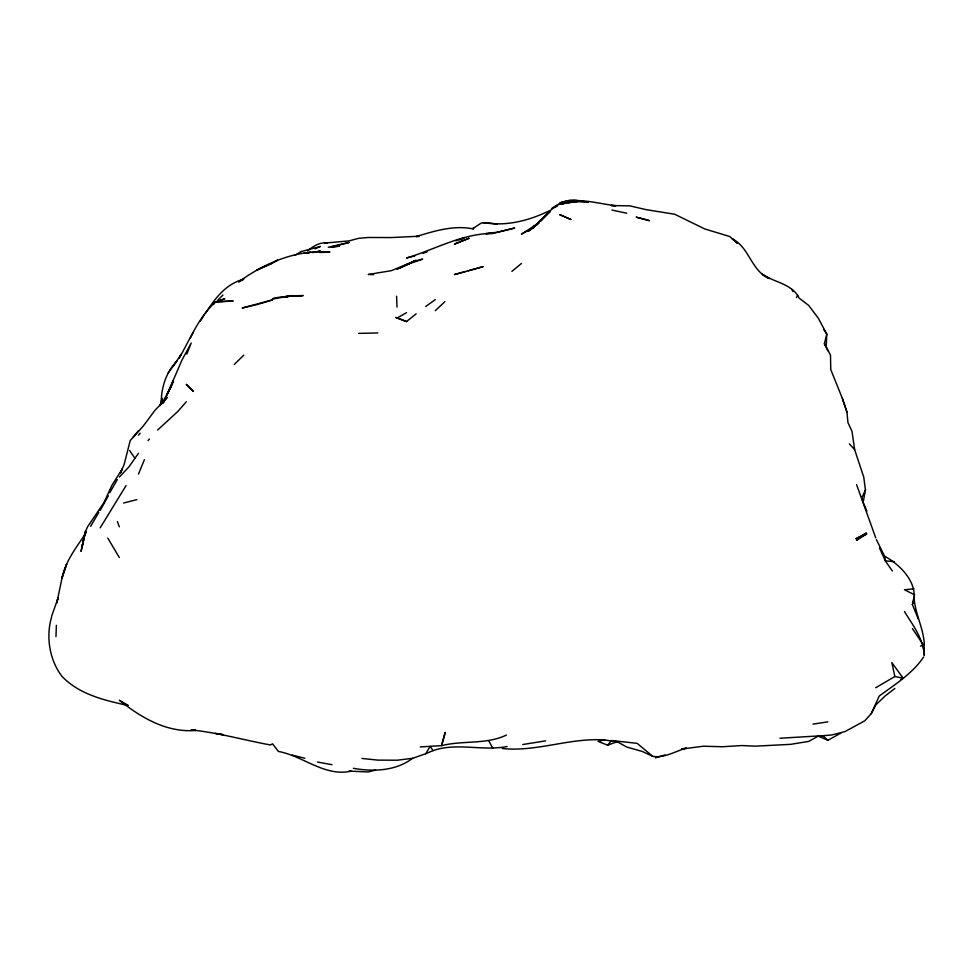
<?xml version="1.0" encoding="UTF-8"?>
<svg xmlns="http://www.w3.org/2000/svg" width="973" height="973" viewBox="0 0 973 973"><rect width="100%" height="100%" fill="white"/><g stroke="black" fill="none" stroke-linecap="round" stroke-linejoin="round"><path stroke-width="1.46" d="M55.972 636.622L56.373 625.335M866.894 511.166L863.136 502.275L865.459 489.881L863.732 477.038L854.659 449.684L851.995 431.319L847.957 422.598L846.936 412.138L842.363 398.371L830.76 369.558L830.504 355.291L826.223 346.704L826.795 334.092L818.281 318.159L808.697 305.449L799.125 298.103C792.192 283.666 774.216 282.45 762.333 274.301M866.152 533.119L856.581 540.234L866.663 534.007L866.152 533.119L855.79 538.787L866.663 534.007M161.554 403.686L161.956 400.998M84.444 535.673L81.039 551.375L85.636 531.051L84.371 535.636L82.352 545.525L85.636 531.051L87.74 526.527L103.904 502.688L111.956 485.223L122.257 469.059L120.506 472.805M161.336 403.175L162.102 399.526M918.378 619.144L912.382 604.622L914.024 596.875C914.79 613.44 923.693 628.29 924.326 644.685M51.581 617.052C45.767 636.585 49.489 660.035 61.883 676.235C78.971 694.296 104.087 700.244 127.475 705.364M912.382 604.622C920.154 584.603 900.743 564.948 884.627 556.215L876.345 539.589M57.76 599.137L56.799 602.98L62.053 577.828C65.75 560.387 77.025 546.619 86.488 532.122M445.354 732.426L441.608 745.646L420.251 746.923M827.853 350.852L824.386 343.761L826.795 334.092L823.608 329.385M160.363 405.364L162.442 398.261L159.973 405.692M58.088 597.848L51.63 616.237M473.109 229.397L473.596 228.083L481.258 223.048L485.795 222.622L497.227 224.07M186.852 354.123L191.195 343.031L182.073 359.864L167.21 394.187L171.005 386.646L162.09 403.613L167.21 397.398L154.829 410.484L143.359 425.967L130.248 440.501L124.094 464.62L120.518 472.623M170.105 388.932L173.34 380.917L167.21 394.187M138.482 474.082L144.369 459.718M163.33 402.749L172.841 382.584M163.391 402.676L165.799 397.312M682.024 749.028L703.382 746.206L722.525 746.753L741.681 745.549L755.401 746.157L790.55 744.345L808.697 741.414L818.281 736.111L831.757 734.968L845.002 731.562L864.742 720.835L871.309 713.574L879.227 696.036C895.051 684.457 912.394 673.596 923.596 657.079M865.459 489.881L861.737 497.994L863.136 502.275M162.199 400.84L161.153 403.077C161.311 387.777 165.897 372.379 176.782 361.263L168.22 372.817M200.414 321.066L204.537 314.34M173.34 365.884L181.294 354.208L179.093 358.149C190.38 338.957 198.674 317.089 215.544 301.812L233.192 300.937L215.082 302.104L213.488 304.683M190.428 337.874L192.922 332.961M871.309 713.574L875.724 705.011L885.296 695.829L894.868 688.458M796.473 297.543L797.702 295.184M100.183 527.84L126.052 485.612M100.183 510.411L108.344 495.829M109.754 492.752L117.307 479.592M90.611 526.332L98.82 512.382M378.242 760.12L397.239 760.217L412.613 758.308L425.724 753.734L430.2 746.352L433.046 750.597C457.334 742.302 482.438 751.338 507.079 746.522M119.338 477.086L128.91 466.894L138.482 453.321M148.054 440.635L149.368 438.981M205.51 313.282C214.887 298.589 225.845 283.763 243.797 279.227L238.604 281.951C264.96 262.795 296.862 249.258 329.969 252.104L319.667 252.506M138.482 435.223L140.112 433.265M652.822 756.374L642.229 751.436L626.782 747.069L617.21 741.73L604.61 739.979L598.067 741.39L607.639 745.184L611.555 740.502L637.096 743.348L652.822 756.374C664.583 758.235 675.347 751.253 686.306 748.103L681.939 748.894M132.827 437.473L138.482 430.735M186.354 401.715L177.755 411.53L157.626 430.03M540.842 221.126L550.183 211.482L531.039 229.178L538.799 223.097L528.388 231.209L534.177 226.745M234.225 364.522L243.797 355.145M218.086 299.793L222.987 295.05M435.296 310.655L444.868 301.703M534.627 226.806L531.039 228.923C546.583 217.563 556.155 196.291 578.911 200.803L560.716 202.591C579.263 197.446 597.422 203.612 615.751 205.704M511.895 271.37L521.467 263.452M406.568 321.552L396.023 317.551L406.568 321.552L416.14 313.817M307.541 250.912C313.087 246.339 319.728 241.973 327.232 242.922L324.496 243.092L349.125 240.89L358.696 238.312L368.268 237.485L391.499 237.558L418.354 236.257M538.969 222.622L531.039 228.533L537.023 224.374M531.039 228.923L536.622 224.787M841.013 733.01L827.853 740.283L818.281 736.111M425.724 306.507L435.296 299.599M412.613 758.308C395.683 771.042 373.462 771.881 353.357 768.329M536.366 224.702L521.467 234.128L529.847 229.567M300.998 251.642L320.397 246.424L315.143 248.857M295.026 255.303L301.253 251.484M894.868 676.503L891.815 662.613L903.151 678.181L894.868 676.503L875.724 687.729M566.748 202.116L569.339 200.608L576.49 200.633L568.123 201.873M397.288 317.952L406.568 312.613M530.236 229.214L532.827 227.731M272.233 263.184L277.524 260.205L273.778 262.248M901.022 679.373L903.479 677.999M566.833 201.946L569.339 200.608L559.767 203.102L565.337 202.275M399.368 268.353L416.14 260.265L396.996 269.168L413.744 261.457L422.586 259.122L406.568 264.668L413.744 261.457L391.389 270.664L368.268 274.471L373.632 274.678M425.724 753.734L433.046 750.597M557.225 206.3L551.837 208.514C562.455 200.426 575.907 200.693 588.483 202.031L569.339 201.289L562.613 204.075M459.913 239.711L464.012 238.057L455.814 240.818M550.183 210.399C529.276 220.579 506.556 226.721 483.167 222.525M506.41 735.077C486.111 744.759 462.953 740.234 441.608 745.646L444.868 732.973M607.639 745.184L617.21 741.73M423.048 253.308L427.038 251.934M473.596 228.083L471.82 228.655C453.09 225.225 434.007 231.112 416.14 236.597L418.949 236.488M655.51 757.87L665.082 754.878M259.633 303.88L272.525 299.854L242.168 308.015L258.198 304.318M306.495 253.442L310.825 252.202L303.941 253.345M468.22 270.798L483.167 266.638L454.44 274.568L465.459 271.552M375.542 770.081L368.268 771.954L349.125 771.103M123.62 503.017L136.889 499.623M314.705 252.457L320.397 251.01L312.187 252.591M414.778 255.972L406.568 257.979C435.15 249.453 462.151 233.471 492.739 233.423L485.843 233.654L497.154 232.219L514.729 228.035L494.138 233.167M920.458 646.084L923.596 645.306L924.35 654.89L923.827 652.044M287.874 296.753L282.097 297.179L291.681 295.585L272.525 299.064C271.297 296.351 324.496 294.381 293.651 296.327M522.781 744.527L545.634 740.867M812.954 724.119L827.853 721.869M351.265 771.139C324.593 777.074 303.26 755.924 278.387 751.436L272.525 743.81L270.433 744.977C244.114 740.137 217.94 732.608 191.085 729.908L195.926 730.431C166.833 732.9 141.146 717.697 119.338 700.232L128.278 705.437M914.024 588.835L904.452 589.735L914.693 594.904M283.605 296.887L288.02 296.607M292.423 296.327L300.864 295.792M779.981 738.239L822.708 735.685L827.853 740.283M358.696 333.386L377.84 332.961M502.311 748.517C537.035 752.129 569.971 737.485 604.61 739.979M615.702 205.802L611.166 205.534L629.762 205.85L645.938 209.609L674.654 214.23L704.695 228.923L729.786 236.548L737.376 243.214L732.11 238.726C749.405 247.215 750.998 270.579 769.12 278.509M894.357 561.652L885.296 560.837L879.556 548.079M361.98 758.454L377.354 760.059M332.024 764.693L317.478 762.041M215.082 733.326L223.291 734.712L216.59 733.581M611.956 210.059L626.782 213.233M396.996 307.079L396.595 296.242M292.082 755.06L304.865 758.271M762.65 274.398L769.108 278.4M849.393 443.883L854.659 449.684M134.967 458.344L129.555 450.414M892.338 570.944L885.296 560.837L884.627 556.215M912.431 628.607L923.596 645.306L924.155 655.644M904.452 611.518C911.677 623.389 920.872 635.187 923.304 649.186M824.386 343.761L826.223 346.704M791.669 289.261L793.056 291.62M119.338 557.529L107.772 538.093M488.665 740.599L492.739 748.213M856.581 484.663L875.724 537.826M117.429 521.552L119.338 526.831M846.936 412.138L842.363 398.371M65.082 568.719L62.029 578.011L66.614 564.145L65.082 568.719M186.39 384.432L193.372 391.462L186.366 384.469M262.953 267.149L256.641 270.251L272.525 263.136L262.953 267.149M457.882 242.715L454.44 244.114L469.229 238.215L457.882 242.715M224.654 298.808L215.082 302.104L224.654 298.808M349.125 242.472L328.278 247.239L339.553 246.157L331.306 247.033L349.125 242.472M562.345 203.527L559.767 204.099L577.78 201.387L562.345 203.527M649.453 220.652L636.354 217.186L649.453 220.652M570.798 219.46L559.767 214.668L570.798 219.46"/></g></svg>
